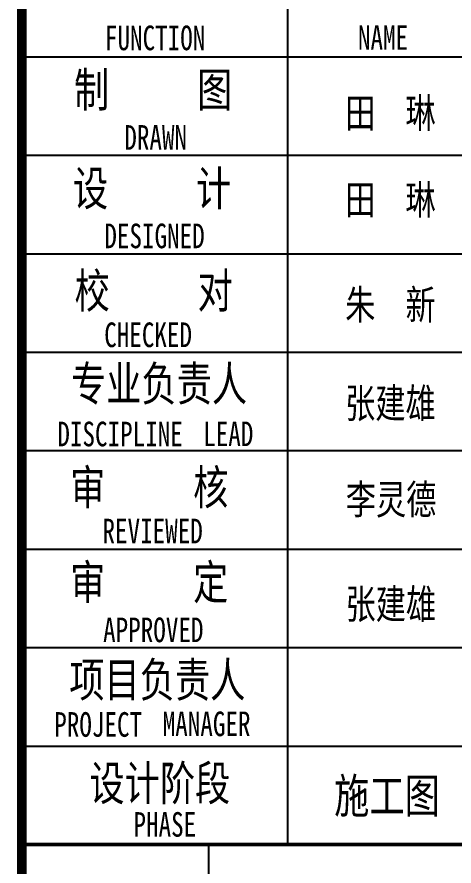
# Model space of a CAD drawing. Extents: x 30064 to 135164, y 17999 to 492668.
# Drawn here: x 105131 to 109574, y 89180 to 97803 of the extents above; entities that cross this region are included whole.
import ezdxf

# ---------------------------------------------------------------- set-up
doc = ezdxf.new("R2010")
doc.units = 0
doc.header["$LTSCALE"] = 1000
doc.header["$MEASUREMENT"] = 0
doc.layers.add('PUB_TITLE', color=7, linetype='Continuous')
doc.styles.add('-宋体', font='', dxfattribs={"width": 0.8})
doc.styles.get('-宋体').set_extended_font_data('SimSun')

msp = doc.modelspace()

# ---------------------------------------------------------------- linework, layer by layer
for p, q in [((105180.8, 78398.5), (105180.8, 135798.5)), ((107880.8, 101398.9), (107880.8, 89398.9)), ((105180.8, 97398.9), (113180.8, 97398.9)), ((105180.8, 96398.9), (113180.8, 96398.9)), ((105180.8, 95398.9), (113180.8, 95398.9)), ((105180.8, 94398.9), (113180.8, 94398.9)), ((105180.8, 93398.9), (113180.8, 93398.9)), ((105180.8, 92398.9), (113180.8, 92398.9)), ((105180.8, 91398.9), (113180.8, 91398.9)), ((105180.8, 90398.9), (113180.8, 90398.9)), ((107080.8, 82898.9), (107080.8, 89398.9))]:
    msp.add_line(p, q)
at = {"const_width": 34}
msp.add_lwpolyline([(105180.8, 89398.9), (113180.8, 89398.9)], dxfattribs=at)
at = {"layer": 'PUB_TITLE', "const_width": 100}
msp.add_lwpolyline([(105180.8, 135798.5), (113180.8, 135798.5), (113180.8, 78398.9), (105180.8, 78398.9)], close=True, dxfattribs=at)

# ---------------------------------------------------------------- texts
at = {"style": '-宋体', "width": 0.75}
for s, height, p in [('FUNCTION', 250, (106025.1, 97465.6)), ('NAME', 250, (108597.2, 97469.4)), ('制     图', 350, (105710.3, 96888.7)), ('田  琳', 300, (108467.1, 96677.6)), ('DRAWN', 250, (106222, 96454.7)), ('设     计', 350, (105700.1, 95887.8)), ('田  琳', 300, (108467.1, 95796.9)), ('DESIGNED', 250, (106019.1, 95454.8)), ('校     对', 350, (105716.2, 94847.7)), ('朱  新', 300, (108467.1, 94730.5)), ('CHECKED', 250, (106017.7, 94450.4)), ('专业负责人', 350, (105680.1, 93904.4)), ('张建雄', 300, (108467.1, 93730.5)), ('DISCIPLINE', 250, (105541.2, 93443.1)), ('LEAD', 250, (107023.8, 93444.5)), ('审     核', 350, (105670.8, 92851.9)), ('李灵德', 300, (108473.5, 92753.4)), ('REVIEWED', 250, (105999.7, 92457.4)), ('审     定', 350, (105670.8, 91888)), ('张建雄', 300, (108471.2, 91690.6)), ('APPROVED', 250, (106006.3, 91453.9)), ('项目负责人', 350, (105662.6, 90896.9)), ('PROJECT', 250, (105509.7, 90492.9)), ('MANAGER', 250, (106612.1, 90499.4)), ('设计阶段', 350, (105866.8, 89846.9)), ('施工图', 350, (108354.9, 89718.6)), ('PHASE', 250, (106315.3, 89477.7))]:
    msp.add_text(s, height=height, dxfattribs=at).set_placement(p)

doc.saveas('drawing.dxf')
